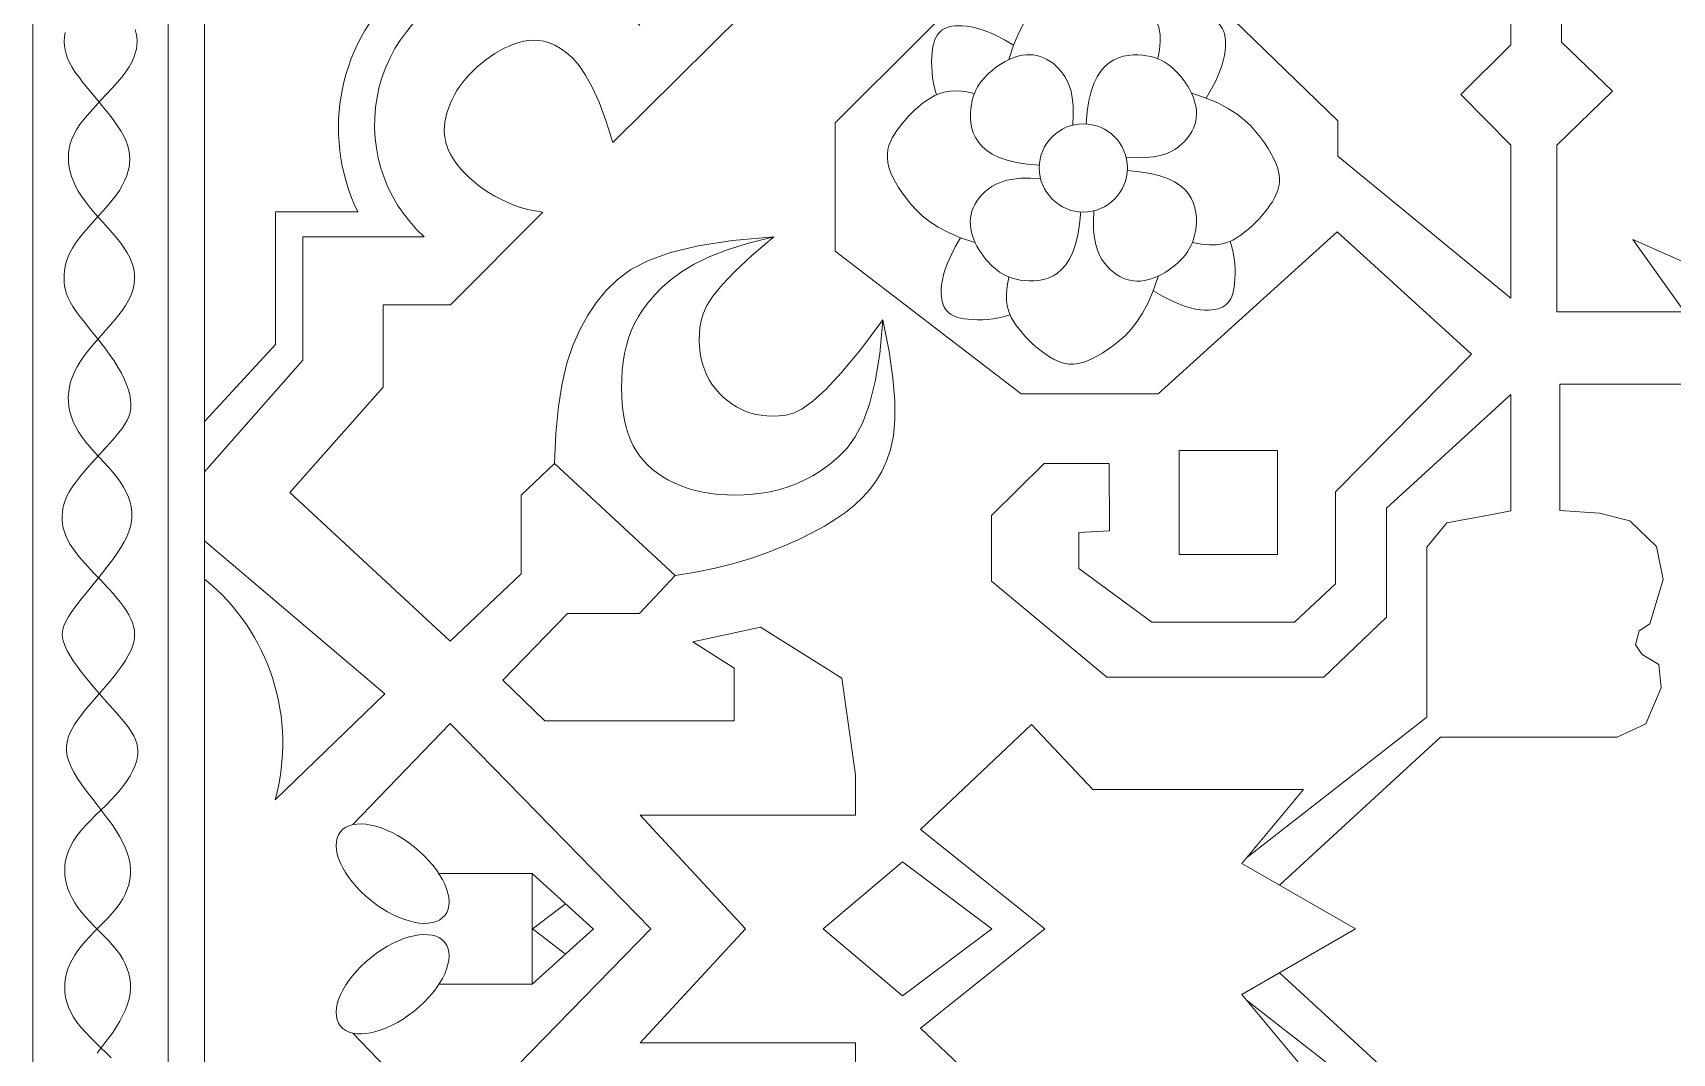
# Model space of a CAD drawing. Header units: inches. Extents: x -813 to 82, y -70 to 268.
# Drawn here: x -123.44 to -104.25, y 157.28 to 169.22 of the extents above; entities that cross this region are included whole.
import ezdxf

# ---------------------------------------------------------------- set-up
doc = ezdxf.new("R2010")
doc.units = ezdxf.units.IN
doc.header["$MEASUREMENT"] = 0
for name, color, linetype, lineweight, true_color in [('Black', 7, 'Continuous', 0, 0x000000), ('Blue', 7, 'Continuous', 0, 0x1081b2), ('Brown', 7, 'Continuous', 0, 0x653e10), ('Grey', 7, 'Continuous', 0, 0x58676a), ('Layak Architect', 1, 'Continuous', 5, 0xff0000), ('Mustard', 7, 'Continuous', 0, 0xa79b1b), ('White', 7, 'Continuous', 0, 0xffffff)]:
    doc.layers.add(name, color=color, linetype=linetype, lineweight=lineweight, true_color=true_color)
doc.layers.add('Rugs', color=201, linetype='Continuous')

# ---------------------------------------------------------------- blocks, each defined once
blk = doc.blocks.new('*U37')
at = {"layer": 'Brown'}
blk.add_lwpolyline([(-20.95, -6.2), (-21.13, -1.91), (-21.04, 1.79), (-20.72, 4.97), (-20.19, 7.7), (-19.48, 10.03), (-18.62, 12.03), (-17.63, 13.77), (-16.56, 15.3), (-15.41, 16.68), (-14.21, 17.92), (-12.95, 19.02), (-11.65, 19.97), (-10.31, 20.79), (-8.94, 21.45), (-7.55, 21.98), (-6.13, 22.35), (-4.7, 22.59), (-3.26, 22.68), (-1.81, 22.64), (-0.36, 22.47), (1.09, 22.18), (2.54, 21.77), (3.99, 21.25), (5.43, 20.63), (6.86, 19.91), (8.27, 19.1), (9.64, 18.21), (10.98, 17.26), (12.26, 16.25), (13.47, 15.19), (14.61, 14.09), (15.66, 12.97), (16.62, 11.83), (17.48, 10.66), (18.24, 9.45), (18.92, 8.17), (19.5, 6.83), (20, 5.39), (20.42, 3.86), (20.75, 2.2), (21, 0.43), (21.13, -1.45), (21.13, -3.39), (20.95, -5.38), (20.56, -7.39), (19.94, -9.38), (19.05, -11.32), (17.87, -13.19), (16.35, -14.96), (14.45, -16.6), (12.14, -18.1), (9.37, -19.43), (6.09, -20.57), (2.27, -21.51), (-2.15, -22.22), (-7.2, -22.68)], dxfattribs=at)
blk = doc.blocks.new('*U44')
at = {"layer": 'Brown', "color": 0, "linetype": 'ByBlock', "lineweight": -2, "transparency": 16777216}
for p, rotation in [((6003768042.470271, 3337139537.250885), 90.00000000000001), ((6003768040.986018, 3337139488.212364), 180), ((6003768090.024539, 3337139486.728111), 270)]:
    blk.add_blockref('*U37', p, dxfattribs=dict(at, rotation=rotation))
blk.add_blockref('*U37', (6003768091.508792, 3337139535.766633), dxfattribs=at)
blk = doc.blocks.new('*U41')
at = {"layer": 'Brown'}
blk.add_lwpolyline([(-17.75, 30.14), (-14.02, 30.84), (-10.75, 31.13), (-7.89, 31.04), (-5.38, 30.65), (-3.16, 29.99), (-1.19, 29.12), (0.6, 28.1), (2.27, 26.97), (3.85, 25.78), (5.36, 24.54), (6.8, 23.26), (8.17, 21.94), (9.48, 20.58), (10.73, 19.19), (11.91, 17.77), (13.03, 16.33), (14.1, 14.87), (15.08, 13.38), (15.96, 11.87), (16.71, 10.31), (17.31, 8.71), (17.74, 7.06), (17.98, 5.35), (17.99, 3.57), (17.77, 1.73), (17.32, -0.18), (16.64, -2.16), (15.74, -4.2), (14.64, -6.31), (13.34, -8.48), (11.85, -10.71), (10.18, -13), (8.32, -15.35), (6.19, -17.73), (3.68, -20.11), (0.7, -22.47), (-2.86, -24.78), (-7.09, -27.01), (-12.1, -29.13), (-17.99, -31.13)], dxfattribs=at)
blk = doc.blocks.new('*U30')
at = {"layer": 'Brown', "color": 0, "linetype": 'ByBlock', "lineweight": -2, "transparency": 16777216}
for p, rotation in [((6003768065.780017, 3337139574.503247), 90.00000000000001), ((6003768003.733656, 3337139511.52211), 180), ((6003768066.714793, 3337139449.475749), 270)]:
    blk.add_blockref('*U41', p, dxfattribs=dict(at, rotation=rotation))
blk.add_blockref('*U41', (6003768128.761154, 3337139512.456886), dxfattribs=at)
blk = doc.blocks.new('*U39')
at = {"layer": 'Brown'}
blk.add_lwpolyline([(-6.22, -16.82), (-8.39, -13.06), (-10.13, -9.69), (-11.48, -6.66), (-12.5, -3.96), (-13.22, -1.55), (-13.71, 0.61), (-14, 2.54), (-14.14, 4.27), (-14.17, 5.84), (-14.11, 7.26), (-13.95, 8.54), (-13.7, 9.69), (-13.36, 10.72), (-12.93, 11.64), (-12.42, 12.47), (-11.82, 13.21), (-11.15, 13.88), (-10.38, 14.47), (-9.51, 15), (-8.51, 15.45), (-7.39, 15.84), (-6.12, 16.17), (-4.69, 16.43), (-3.09, 16.63), (-1.31, 16.76), (0.63, 16.82), (2.71, 16.79), (4.89, 16.66), (7.15, 16.42), (9.47, 16.04), (11.82, 15.53), (14.17, 14.85)], dxfattribs=at)
blk = doc.blocks.new('*U40')
at = {"layer": 'Brown', "color": 0, "linetype": 'ByBlock', "lineweight": -2, "transparency": 16777216}
blk.add_blockref('*U39', (6003768022.052, 3337139557.478281), dxfattribs=at)
for p, rotation in [((6003768111.736188, 3337139556.184903), 270), ((6003768110.44281, 3337139466.500715), 180), ((6003768020.758621, 3337139467.794093), 89.99999999999999)]:
    blk.add_blockref('*U39', p, dxfattribs=dict(at, rotation=rotation))
blk = doc.blocks.new('C3')
at = {"layer": 'Black'}
blk.add_lwpolyline([(-322.76, 498.28), (-331.84, 495.4), (-339.37, 492.56), (-345.52, 489.77), (-350.45, 487.03), (-354.33, 484.35), (-357.33, 481.74), (-359.61, 479.21), (-361.35, 476.77), (-362.68, 474.41), (-363.67, 472.14), (-364.33, 469.94), (-364.7, 467.8), (-364.8, 465.71), (-364.68, 463.66), (-364.34, 461.64), (-363.83, 459.63), (-363.18, 457.62), (-362.38, 455.63), (-361.46, 453.66), (-360.43, 451.72), (-359.29, 449.81), (-358.06, 447.94), (-356.74, 446.13), (-355.36, 444.37), (-353.91, 442.68), (-352.4, 441.06), (-350.84, 439.51), (-349.22, 438.05), (-347.56, 436.68), (-345.85, 435.41), (-344.1, 434.23), (-342.31, 433.17), (-340.49, 432.22), (-338.64, 431.39), (-336.78, 430.68), (-334.92, 430.09), (-333.07, 429.63), (-331.23, 429.3), (-329.43, 429.1), (-327.68, 429.03), (-325.97, 429.1), (-324.31, 429.31), (-322.69, 429.65), (-321.09, 430.14), (-319.51, 430.77), (-317.94, 431.55), (-316.36, 432.48), (-314.77, 433.55), (-313.16, 434.77), (-311.54, 436.15), (-309.92, 437.66), (-308.31, 439.33), (-306.72, 441.13), (-305.16, 443.08), (-303.64, 445.16), (-302.18, 447.38), (-300.78, 449.73), (-299.46, 452.21), (-298.24, 454.82), (-297.13, 457.53), (-296.15, 460.36), (-295.33, 463.3), (-294.67, 466.33), (-294.2, 469.46)], dxfattribs=at)
blk.add_arc((-330.1, 462.43), 62.07, 130.98474, 317.80016, dxfattribs=at)
at = {"layer": 'Blue'}
for points in [[(-179.2, 365.61), (-118.16, 431.44), (-145.72, 460.54), (-178.01, 460.54), (-191.01, 474.31), (-145.12, 523.79), (-129.47, 509.16), (-129.47, 479.64), (-102.15, 453.1), (-85.35, 470.32), (-85.35, 548.04), (-106.97, 548.04), (-117.85, 531.07), (-123.81, 558.93), (-102.95, 592.27), (-63.3, 597.86), (-46.75, 597.86), (-46.75, 509.4), (0, 552.67)], [(179.2, 365.61), (118.16, 431.44), (145.72, 460.54), (178.01, 460.54), (191.01, 474.31), (145.12, 523.79), (129.47, 509.16), (129.47, 479.64), (102.15, 453.1), (85.35, 470.32), (85.35, 548.04), (106.97, 548.04), (117.85, 531.07), (123.81, 558.93), (102.95, 592.27), (63.3, 597.86), (46.75, 597.86), (46.75, 509.4), (0, 552.67)], [(-42.81, 391.52), (-84.39, 431.44), (0, 513.78)], [(42.81, 391.52), (84.39, 431.44), (0, 513.78)], [(-159.35, 330.6), (-96.52, 404.61), (-52.98, 359.5)], [(-369.14, 302.1), (-367.56, 302.51), (-365.99, 302.76), (-364.4, 302.85), (-362.78, 302.79), (-361.12, 302.56), (-359.41, 302.14), (-357.63, 301.52), (-355.78, 300.67), (-353.84, 299.58), (-351.8, 298.24), (-349.65, 296.62), (-347.39, 294.72), (-345.03, 292.61), (-342.6, 290.36), (-340.14, 288.04), (-337.67, 285.74), (-335.23, 283.53), (-332.84, 281.48), (-330.53, 279.68), (-328.32, 278.18), (-326.21, 276.98), (-324.18, 276.05), (-322.21, 275.38), (-320.28, 274.93), (-318.39, 274.7), (-316.5, 274.65), (-314.62, 274.76), (-312.71, 275.02), (-310.79, 275.43), (-308.84, 276), (-306.86, 276.73), (-304.86, 277.64), (-302.82, 278.73), (-300.75, 280.01), (-298.64, 281.48), (-296.49, 283.16), (-294.32, 284.98), (-292.13, 286.91), (-289.94, 288.89), (-287.76, 290.85), (-285.61, 292.76), (-283.5, 294.56), (-281.44, 296.19), (-279.45, 297.62), (-277.51, 298.83), (-275.62, 299.83), (-273.77, 300.63), (-271.96, 301.23), (-270.18, 301.63), (-268.41, 301.84), (-266.66, 301.87), (-264.92, 301.71), (-263.17, 301.37), (-261.41, 300.84), (-259.63, 300.13), (-257.81, 299.23), (-255.95, 298.14), (-254.03, 296.87), (-252.06, 295.4), (-250.02, 293.75), (-247.92, 291.96), (-245.77, 290.08), (-243.6, 288.14), (-241.4, 286.21), (-239.21, 284.33), (-237.03, 282.55), (-234.87, 280.92), (-232.74, 279.47), (-230.65, 278.21), (-228.59, 277.15), (-226.54, 276.28), (-224.51, 275.59), (-222.48, 275.09), (-220.46, 274.77), (-218.43, 274.62), (-216.39, 274.66), (-214.34, 274.88), (-212.28, 275.28), (-210.21, 275.88), (-208.14, 276.66), (-206.07, 277.65), (-203.99, 278.83), (-201.92, 280.22), (-199.84, 281.81), (-197.77, 283.55), (-195.7, 285.41), (-193.64, 287.33), (-191.57, 289.25), (-189.52, 291.14), (-187.46, 292.94), (-185.41, 294.59), (-183.36, 296.07), (-181.32, 297.35), (-179.28, 298.43), (-177.25, 299.32), (-175.23, 299.99), (-173.2, 300.46), (-171.19, 300.72), (-169.18, 300.75), (-167.18, 300.57), (-165.16, 300.16), (-163.11, 299.52), (-161, 298.66), (-158.82, 297.57), (-156.55, 296.25), (-154.17, 294.7), (-151.65, 292.91), (-148.99, 290.9), (-146.23, 288.73), (-143.42, 286.46), (-140.6, 284.16), (-137.83, 281.91), (-135.15, 279.76), (-132.62, 277.8), (-130.28, 276.1), (-128.16, 274.7), (-126.25, 273.61), (-124.47, 272.83), (-122.8, 272.35), (-121.17, 272.16), (-119.55, 272.26), (-117.87, 272.64), (-116.1, 273.28), (-114.19, 274.19), (-112.16, 275.33), (-110.03, 276.68), (-107.83, 278.2), (-105.57, 279.87), (-103.28, 281.66), (-100.98, 283.53), (-98.71, 285.47), (-96.47, 287.43), (-94.28, 289.4), (-92.14, 291.33), (-90.06, 293.21), (-88.05, 294.99), (-86.12, 296.66), (-84.26, 298.17), (-82.5, 299.5), (-80.82, 300.63), (-79.21, 301.55), (-77.66, 302.27), (-76.14, 302.78), (-74.64, 303.1), (-73.12, 303.22), (-71.57, 303.15), (-69.96, 302.89), (-68.29, 302.45), (-66.55, 301.82), (-64.75, 301), (-62.9, 300), (-60.99, 298.81), (-59.03, 297.44), (-57.04, 295.88), (-55.01, 294.12), (-52.95, 292.2), (-50.86, 290.13), (-48.76, 288), (-46.65, 285.84), (-44.53, 283.73), (-42.42, 281.7), (-40.31, 279.83), (-38.22, 278.17), (-36.15, 276.76), (-34.1, 275.6), (-32.06, 274.68), (-30.05, 273.98), (-28.05, 273.5), (-26.08, 273.22), (-24.11, 273.13), (-22.17, 273.22), (-20.24, 273.47), (-18.32, 273.88), (-16.41, 274.46), (-14.51, 275.22), (-12.61, 276.15), (-10.72, 277.25), (-8.82, 278.53), (-6.93, 279.99), (-5.02, 281.63), (-3.11, 283.41), (-1.2, 285.27), (0.72, 287.18), (2.65, 289.08), (4.58, 290.94), (6.52, 292.69), (8.46, 294.31), (10.41, 295.74), (12.36, 296.97), (14.33, 298.01), (16.31, 298.86), (18.3, 299.5), (20.32, 299.93), (22.37, 300.16), (24.44, 300.18), (26.54, 299.98), (28.69, 299.57), (30.88, 298.95), (33.13, 298.11), (35.44, 297.05), (37.83, 295.78), (40.3, 294.28), (42.87, 292.57), (45.52, 290.64), (48.25, 288.57), (51.01, 286.41)], [(52.95, 292.2), (50.86, 290.13), (48.76, 288), (46.65, 285.84), (44.53, 283.73), (42.42, 281.7), (40.31, 279.83), (38.22, 278.17), (36.15, 276.76), (34.1, 275.6), (32.06, 274.68), (30.05, 273.98), (28.05, 273.5), (26.08, 273.22), (24.11, 273.13), (22.17, 273.22), (20.24, 273.47), (18.32, 273.88), (16.41, 274.46), (14.51, 275.22), (12.61, 276.15), (10.72, 277.25), (8.82, 278.53), (6.93, 279.99), (5.02, 281.63), (3.11, 283.41), (1.2, 285.27), (-0.72, 287.18), (-2.65, 289.08), (-4.58, 290.94), (-6.52, 292.69), (-8.46, 294.31), (-10.41, 295.74), (-12.36, 296.97), (-14.33, 298.01), (-16.31, 298.86), (-18.3, 299.5), (-20.32, 299.93), (-22.37, 300.16), (-24.44, 300.18), (-26.54, 299.98), (-28.69, 299.57), (-30.88, 298.95), (-33.13, 298.11), (-35.44, 297.05), (-37.83, 295.78), (-40.3, 294.28), (-42.87, 292.57), (-45.52, 290.64), (-48.25, 288.57), (-51.01, 286.41), (-53.77, 284.24), (-56.52, 282.13), (-59.21, 280.15), (-61.81, 278.36), (-64.29, 276.85), (-66.64, 275.66), (-68.85, 274.79), (-70.95, 274.22), (-72.95, 273.94), (-74.87, 273.92), (-76.73, 274.15), (-78.55, 274.61), (-80.34, 275.28), (-82.12, 276.14), (-83.9, 277.18), (-85.69, 278.38), (-87.51, 279.72), (-89.36, 281.19), (-91.25, 282.77), (-93.2, 284.45), (-95.22, 286.2), (-97.3, 288.01), (-99.45, 289.85), (-101.62, 291.67), (-103.81, 293.44), (-105.98, 295.13), (-108.12, 296.68), (-110.19, 298.08), (-112.19, 299.27), (-114.1, 300.23), (-115.91, 300.97), (-117.65, 301.47), (-119.33, 301.77), (-120.96, 301.86), (-122.57, 301.75), (-124.16, 301.45), (-125.74, 300.97), (-127.34, 300.31), (-128.96, 299.49), (-130.61, 298.5), (-132.3, 297.35), (-134.03, 296.05), (-135.81, 294.61), (-137.65, 293.02), (-139.55, 291.29), (-141.53, 289.44), (-143.57, 287.5), (-145.64, 285.53), (-147.73, 283.56), (-149.81, 281.65), (-151.88, 279.83), (-153.9, 278.17), (-155.87, 276.69), (-157.76, 275.45), (-159.58, 274.42), (-161.33, 273.61), (-163.03, 272.99), (-164.69, 272.54), (-166.31, 272.25), (-167.9, 272.1), (-169.47, 272.08), (-171.03, 272.17), (-172.6, 272.4), (-174.2, 272.78), (-175.85, 273.33), (-177.56, 274.07), (-179.37, 275.03), (-181.29, 276.22), (-183.34, 277.66), (-185.53, 279.37), (-187.83, 281.29), (-190.2, 283.36), (-192.61, 285.51), (-195, 287.68), (-197.33, 289.81), (-199.58, 291.83), (-201.68, 293.67), (-203.63, 295.29), (-205.44, 296.68), (-207.14, 297.84), (-208.78, 298.77), (-210.39, 299.48), (-212.01, 299.98), (-213.68, 300.26), (-215.42, 300.34), (-217.28, 300.21), (-219.25, 299.87), (-221.33, 299.32), (-223.52, 298.57), (-225.8, 297.6), (-228.17, 296.42), (-230.64, 295.02), (-233.18, 293.41), (-235.8, 291.58), (-238.46, 289.6), (-241.13, 287.53), (-243.78, 285.42), (-246.37, 283.34), (-248.87, 281.35), (-251.24, 279.52), (-253.44, 277.9), (-255.47, 276.54), (-257.33, 275.44), (-259.06, 274.57), (-260.7, 273.91), (-262.26, 273.43), (-263.79, 273.11), (-265.31, 272.93), (-266.87, 272.87), (-268.47, 272.9), (-270.14, 273.05), (-271.87, 273.34), (-273.67, 273.78), (-275.53, 274.41), (-277.46, 275.24), (-279.45, 276.3), (-281.52, 277.61), (-283.65, 279.17), (-285.84, 280.95), (-288.06, 282.88), (-290.3, 284.9), (-292.54, 286.94), (-294.76, 288.96), (-296.95, 290.89), (-299.08, 292.66), (-301.15, 294.23), (-303.15, 295.6), (-305.1, 296.77), (-307, 297.74), (-308.86, 298.52), (-310.68, 299.13), (-312.47, 299.55), (-314.25, 299.81), (-316.02, 299.9), (-317.79, 299.81), (-319.59, 299.53), (-321.45, 299.04), (-323.37, 298.33), (-325.38, 297.38), (-327.51, 296.18), (-329.76, 294.72), (-332.16, 293), (-334.67, 291.07), (-337.24, 288.99), (-339.84, 286.84), (-342.43, 284.69), (-344.96, 282.6), (-347.39, 280.64), (-349.68, 278.88), (-351.81, 277.37), (-353.78, 276.12), (-355.63, 275.1), (-357.4, 274.3), (-359.12, 273.71), (-360.81, 273.3), (-362.52, 273.07), (-364.27, 272.98), (-366.09, 273.05), (-367.99, 273.27)]]:
    blk.add_lwpolyline(points, dxfattribs=at)
blk.add_arc((-76.24, 275.88), 86.81, 74.45468, 140.91934, dxfattribs=at)
at = {"layer": 'Brown'}
blk.add_circle((-312.34, 691.45), 18.1, dxfattribs=at)
at = {"layer": 'Grey'}
for points in [[(-415.62, 592), (-322.76, 498.28)], [(-294.2, 469.46), (-256.11, 431.56), (-256.1, 403.94), (-222.33, 403.94), (-179.2, 365.61)], [(-284.12, 420.74), (-284.12, 370.9), (-233.46, 370.9), (-187.62, 330.6)]]:
    blk.add_lwpolyline(points, dxfattribs=at)
at = {"layer": 'Grey', "extrusion": (0, 0, -1)}
blk.add_ellipse((-22.7, 407.78), major_axis=(17.16, 21.43), ratio=0.515011, dxfattribs=at)
at = {"layer": 'Grey'}
blk.add_ellipse((22.7, 407.78), major_axis=(-17.16, 21.43), ratio=0.515011, dxfattribs=at)
at = {"layer": 'Layak Architect'}
for points in [[(12.86, 260.04), (-1291.09, 260.04), (-1291.09, 2250.04)], [(12.5, 315.6), (-1235.92, 315.6), (-1235.92, 2250.04)], [(12.4, 330.6), (-1220.92, 330.6), (-1220.92, 2250.04)], [(-12.86, 260.04), (1291.09, 260.04), (1291.09, 2250.04)], [(-12.5, 315.6), (1235.92, 315.6), (1235.92, 2250.04)], [(-12.4, 330.6), (1220.92, 330.6), (1220.92, 2250.04)], [(-494.41, 944.38), (-471.36, 921.74), (-436.11, 921.74), (-436.11, 897.35), (-423.12, 890.72), (-418.43, 890.72), (-418.43, 899.89), (-389.35, 899.89), (-389.35, 887.8), (-363.99, 887.8), (-343.88, 908.66), (-321.64, 885.85), (-253.31, 885.85), (-253.31, 938.34), (-283, 917.1), (-255.81, 978.62)], [(-223.62, 948.33), (-223.62, 887.13), (-171.77, 887.13), (-170.6, 903.37), (-167.47, 915.88), (-156.91, 926.82), (-143.42, 929.56), (-129.34, 925.26), (-125.21, 924), (-122.32, 919.65), (-116.57, 918.22), (-112.71, 920.9), (-108.59, 927.76), (-98.97, 928.75), (-84.25, 922.47), (-78.72, 910.67), (-78.72, 838.11), (-17.97, 771.93)], [(78.72, 838.11), (17.97, 771.93)], [(-29.18, 758.44), (-86.99, 832.52), (-156.66, 832.52), (-166.74, 840.74), (-169.89, 857.74), (-171.61, 866.98), (-219.39, 866.98), (-172.72, 815.9), (-127.95, 815.9), (-103.3, 790.21), (-103.3, 701.07), (-142.76, 653.73), (-169.7, 653.73), (-191.09, 675.3), (-191.09, 702.01), (-163.36, 702.21), (-162.77, 689.55), (-147.91, 689.55), (-125.89, 719.55), (-125.89, 778.17), (-141.68, 794.98), (-179.46, 794.98), (-235.97, 850.81), (-286.13, 795.62), (-219.65, 722.13), (-219.65, 665.9), (-278.22, 589.47), (-330.81, 589.47), (-402.52, 661.44)], [(-402.52, 722.91), (-331.74, 795.99), (-317.15, 795.99), (-258.88, 866.98), (-321.63, 866.98), (-342.47, 846.49), (-362.91, 866.98), (-388.56, 866.98)], [(29.18, 758.44), (86.99, 832.52)], [(0, 675.63), (-40.75, 624.52), (-83.96, 670.17), (-57.3, 695.39), (-57.3, 781.81), (-26.85, 756.51), (0, 803.15)], [(0, 675.63), (40.75, 624.52), (83.96, 670.17), (57.3, 695.39), (57.3, 781.81), (26.85, 756.51), (0, 803.15)], [(0, 653.89), (-27.49, 617.18), (0, 584.55)], [(0, 653.89), (27.49, 617.18), (0, 584.55)], [(-284.11, 564.33), (-276.35, 555.31), (-269.81, 548.32), (-264.33, 543.09), (-259.72, 539.35), (-255.84, 536.84), (-252.5, 535.28), (-249.53, 534.43), (-246.78, 534), (-244.09, 533.79), (-241.46, 533.73), (-238.88, 533.85), (-236.36, 534.12), (-233.93, 534.56), (-231.58, 535.17), (-229.32, 535.94), (-227.16, 536.87), (-225.12, 537.97), (-223.19, 539.22), (-221.38, 540.6), (-219.69, 542.1), (-218.14, 543.71), (-216.71, 545.41), (-215.43, 547.18), (-214.29, 549.02), (-213.29, 550.9), (-212.44, 552.84), (-211.74, 554.85), (-211.2, 556.95), (-210.81, 559.15), (-210.57, 561.46), (-210.49, 563.91), (-210.57, 566.49), (-210.87, 569.26), (-211.72, 572.37), (-213.51, 576.03), (-216.61, 580.42), (-221.42, 585.72), (-228.33, 592.14), (-237.71, 599.87), (-249.96, 609.09)], [(-22.7, 426.8), (-22.7, 465.08), (0.06, 490.33)], [(22.7, 426.8), (22.7, 465.08), (-0.06, 490.33)], [(-10.29, 478.84), (-10.29, 478.84)], [(0.13, 465.08), (-10.29, 478.84)], [(-0.13, 465.08), (10.29, 478.84)], [(10.29, 478.84), (10.29, 478.84)], [(-22.7, 465.08), (0.13, 465.08)], [(22.7, 465.08), (-0.13, 465.08)], [(-208.45, 330.65), (-239.87, 359.64), (-294.38, 359.64), (-294.38, 393.46)]]:
    blk.add_lwpolyline(points, dxfattribs=at)
blk.add_lwpolyline([(-196.36, 730.73), (-153.63, 730.73), (-153.63, 771.17), (-196.36, 771.17)], close=True, dxfattribs=at)
blk.add_arc((-328.81, 464.53), 78.97, 145.21441, 295.85002, dxfattribs=at)
at = {"layer": 'Mustard'}
blk.add_lwpolyline([(-284.11, 564.33), (-281.53, 554), (-278.75, 545.2), (-275.83, 537.78), (-272.78, 531.57), (-269.67, 526.41), (-266.52, 522.12), (-263.39, 518.55), (-260.3, 515.53), (-257.29, 512.92), (-254.34, 510.67), (-251.42, 508.74), (-248.5, 507.12), (-245.54, 505.77), (-242.53, 504.66), (-239.42, 503.77), (-236.2, 503.06), (-232.83, 502.51), (-229.35, 502.12), (-225.82, 501.88), (-222.27, 501.8), (-218.76, 501.87), (-215.33, 502.09), (-212.02, 502.47), (-208.88, 502.99), (-205.95, 503.67), (-203.22, 504.5), (-200.69, 505.48), (-198.32, 506.61), (-196.12, 507.89), (-194.07, 509.32), (-192.14, 510.91), (-190.33, 512.65), (-188.62, 514.55), (-187.02, 516.59), (-185.54, 518.79), (-184.17, 521.14), (-182.93, 523.65), (-181.81, 526.3), (-180.83, 529.11), (-180, 532.06), (-179.3, 535.17), (-178.76, 538.4), (-178.37, 541.74), (-178.14, 545.16), (-178.07, 548.65), (-178.16, 552.17), (-178.42, 555.72), (-178.85, 559.27), (-179.46, 562.8), (-180.27, 566.31), (-181.3, 569.81), (-182.58, 573.3), (-184.14, 576.8), (-186.01, 580.3), (-188.2, 583.82), (-190.75, 587.36), (-193.73, 590.91), (-197.38, 594.4), (-202, 597.74), (-207.89, 600.84), (-215.33, 603.62), (-224.63, 605.97), (-236.07, 607.83), (-249.96, 609.09)], dxfattribs=at)
at = {"layer": 'White'}
for points in [[(-249.96, 609.09), (-237.05, 611.64), (-226.07, 613.25), (-216.78, 614.03), (-208.95, 614.06), (-202.37, 613.44), (-196.8, 612.27), (-192.01, 610.63), (-187.79, 608.63), (-183.93, 606.33), (-180.37, 603.73), (-177.05, 600.79), (-173.93, 597.5), (-170.98, 593.82), (-168.14, 589.72), (-165.38, 585.17), (-162.65, 580.15), (-159.91, 574.63), (-157.23, 568.63), (-154.64, 562.17), (-152.2, 555.27), (-149.97, 547.96), (-148.01, 540.26), (-146.38, 532.2), (-145.12, 523.79)], [(-284.11, 564.33), (-282.54, 547.31), (-280.36, 533.32), (-277.61, 521.97), (-274.35, 512.89), (-270.6, 505.67), (-266.42, 499.94), (-261.85, 495.3), (-256.93, 491.36), (-251.67, 487.82), (-245.91, 484.62), (-239.49, 481.8), (-232.22, 479.38), (-223.92, 477.39), (-214.4, 475.87), (-203.49, 474.83), (-191.01, 474.31)]]:
    blk.add_lwpolyline(points, dxfattribs=at)
at = {"layer": 'Brown', "xscale": -1, "rotation": 180}
for name in ['*U30', '*U40', '*U44']:
    blk.add_blockref(name, (-6003768378.59, 3337140203.44), dxfattribs=at)

msp = doc.modelspace()

# ---------------------------------------------------------------- block references
at = {"layer": 'Rugs', "xscale": 0.0285, "yscale": 0.0285, "zscale": 0.0285, "rotation": 270}
msp.add_blockref('C3', (-130.84923, 158.73611), dxfattribs=at)

doc.saveas('drawing.dxf')
